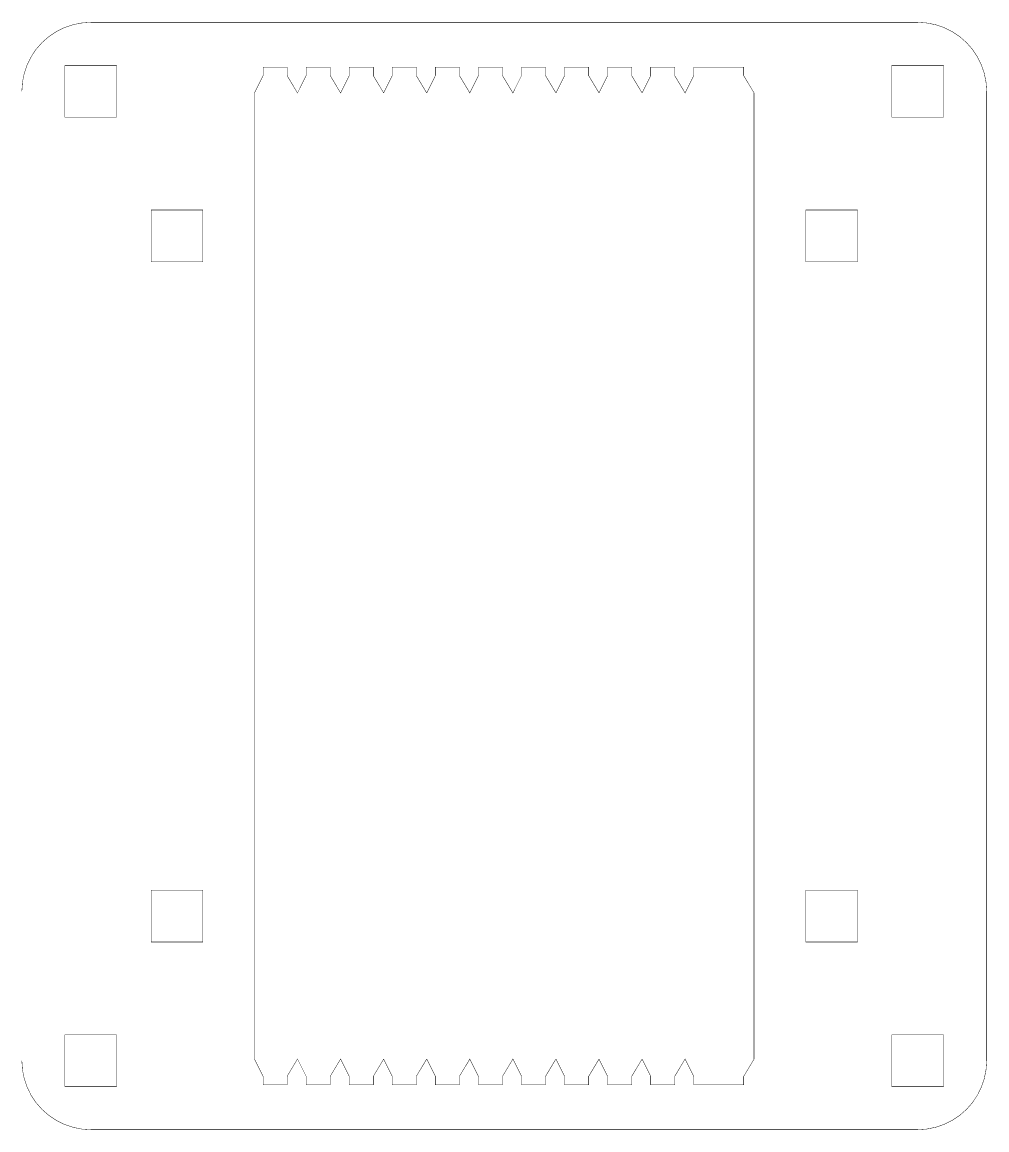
# Model space of a CAD drawing. Extents: x 0 to 112, y 0 to 64.
# Drawn here: x 56 to 112, y 0 to 64.4 of the extents above; entities that cross this region are included whole.
import ezdxf

# ---------------------------------------------------------------- set-up
doc = ezdxf.new("R2010")
doc.units = 0
doc.layers.add('20', color=253, linetype='CONTINUOUS')

msp = doc.modelspace()

# ---------------------------------------------------------------- linework, layer by layer
at = {"layer": '20', "const_width": 0.025}
for points in [[(59.4836, 64.3064), (60.0061, 64.342)], [(108.0057, 64.342), (60.0061, 64.342)], [(108.0057, 64.342), (108.5282, 64.3064)], [(57.571, 63.5165), (58.0066, 63.8061)], [(58.0066, 63.8061), (58.4752, 64.0397)], [(58.4752, 64.0397), (58.971, 64.2074)], [(58.971, 64.2074), (59.4836, 64.3064)], [(108.5282, 64.3064), (109.0408, 64.2074)], [(109.0408, 64.2074), (109.5368, 64.0397)], [(109.5368, 64.0397), (110.0055, 63.8061)], [(110.0055, 63.8061), (110.4406, 63.5165)], [(56.8321, 62.7799), (57.1783, 63.1711)], [(57.1783, 63.1711), (57.571, 63.5165)], [(110.4406, 63.5165), (110.835, 63.1711)], [(110.835, 63.1711), (111.1795, 62.7799)], [(56.5415, 62.3405), (56.8321, 62.7799)], [(111.1795, 62.7799), (111.47, 62.3405)], [(56.1417, 61.3778), (56.3101, 61.8731)], [(56.3101, 61.8731), (56.5415, 62.3405)], [(58.5055, 61.8452), (58.5055, 58.8429)], [(61.5054, 61.8452), (58.5055, 61.8452)], [(61.5054, 58.8429), (61.5054, 61.8452)], [(70.0063, 61.2457), (70.0063, 61.741)], [(70.0063, 61.741), (71.4066, 61.741)], [(71.4066, 61.741), (71.4066, 61.2457)], [(72.5062, 61.741), (73.9062, 61.741)], [(72.5062, 61.2457), (72.5062, 61.741)], [(73.9062, 61.741), (73.9062, 61.2457)], [(75.0061, 61.741), (76.4061, 61.741)], [(75.0061, 61.2457), (75.0061, 61.741)], [(76.4061, 61.741), (76.4061, 61.2457)], [(77.5057, 61.2457), (77.5057, 61.741)], [(77.5057, 61.741), (78.906, 61.741)], [(78.906, 61.741), (78.906, 61.2457)], [(80.0055, 61.741), (81.4056, 61.741)], [(80.0055, 61.2457), (80.0055, 61.741)], [(81.4056, 61.741), (81.4056, 61.2457)], [(82.5067, 61.741), (83.9055, 61.741)], [(82.5067, 61.741), (82.5067, 61.2457)], [(83.9055, 61.2457), (83.9055, 61.741)], [(85.0065, 61.741), (86.4063, 61.741)], [(85.0065, 61.741), (85.0065, 61.2457)], [(86.4063, 61.2457), (86.4063, 61.741)], [(87.5062, 61.741), (88.9062, 61.741)], [(87.5062, 61.741), (87.5062, 61.2457)], [(88.9062, 61.2457), (88.9062, 61.741)], [(90.006, 61.741), (91.4058, 61.741)], [(90.006, 61.741), (90.006, 61.2457)], [(91.4058, 61.2457), (91.4058, 61.741)], [(92.5059, 61.741), (93.9057, 61.741)], [(92.5059, 61.741), (92.5059, 61.2457)], [(93.9057, 61.2457), (93.9057, 61.741)], [(95.0053, 61.741), (97.9062, 61.741)], [(95.0053, 61.741), (95.0053, 61.2457)], [(97.9062, 61.741), (97.9062, 61.2457)], [(106.5051, 61.8452), (106.5051, 58.8429)], [(109.5066, 61.8452), (106.5051, 61.8452)], [(109.5066, 58.8429), (109.5066, 61.8452)], [(111.47, 62.3405), (111.7019, 61.8731)], [(111.7019, 61.8731), (111.8698, 61.3778)], [(56.0399, 60.8673), (56.1417, 61.3778)], [(69.5062, 60.2424), (70.0063, 61.2457)], [(71.4066, 61.2457), (72.0058, 60.2424)], [(72.0058, 60.2424), (72.5062, 61.2457)], [(73.9062, 61.2457), (74.5057, 60.2424)], [(74.5057, 60.2424), (75.0061, 61.2457)], [(76.4061, 61.2457), (77.0055, 60.2424)], [(77.0055, 60.2424), (77.5057, 61.2457)], [(78.906, 61.2457), (79.5067, 60.2424)], [(79.5067, 60.2424), (80.0055, 61.2457)], [(81.4056, 61.2457), (82.0066, 60.2424)], [(82.0066, 60.2424), (82.5067, 61.2457)], [(83.9055, 61.2457), (84.5062, 60.2424)], [(84.5062, 60.2424), (85.0065, 61.2457)], [(86.4063, 61.2457), (87.006, 60.2424)], [(87.006, 60.2424), (87.5062, 61.2457)], [(88.9062, 61.2457), (89.5059, 60.2424)], [(89.5059, 60.2424), (90.006, 61.2457)], [(91.4058, 61.2457), (92.0055, 60.2424)], [(92.0055, 60.2424), (92.5059, 61.2457)], [(93.9057, 61.2457), (94.5054, 60.2424)], [(94.5054, 60.2424), (95.0053, 61.2457)], [(97.9062, 61.2457), (98.5056, 60.2424)], [(111.8698, 61.3778), (111.9717, 60.8673)], [(56.0056, 60.344), (56.0399, 60.8673)], [(111.9717, 60.8673), (112.0062, 60.344)], [(69.5062, 4.144), (69.5062, 60.2424)], [(98.5056, 60.2424), (98.5056, 4.144)], [(112.0062, 60.344), (112.0062, 4.0424)], [(58.5055, 58.8429), (61.5054, 58.8429)], [(106.5051, 58.8429), (109.5066, 58.8429)], [(63.506, 50.4431), (63.506, 53.4454)], [(63.506, 53.4454), (66.5062, 53.4454)], [(66.5062, 53.4454), (66.5062, 50.4431)], [(104.5056, 53.4454), (101.5056, 53.4454)], [(101.5056, 53.4454), (101.5056, 50.4431)], [(104.5056, 50.4431), (104.5056, 53.4454)], [(66.5062, 50.4431), (63.506, 50.4431)], [(101.5056, 50.4431), (104.5056, 50.4431)], [(63.506, 10.941), (63.506, 13.9433)], [(63.506, 13.9433), (66.5062, 13.9433)], [(66.5062, 13.9433), (66.5062, 10.941)], [(104.5056, 13.9433), (101.5056, 13.9433)], [(101.5056, 13.9433), (101.5056, 10.941)], [(104.5056, 10.941), (104.5056, 13.9433)], [(66.5062, 10.941), (63.506, 10.941)], [(101.5056, 10.941), (104.5056, 10.941)], [(58.5055, 2.5413), (58.5055, 5.5435)], [(58.5055, 5.5435), (61.5054, 5.5435)], [(61.5054, 5.5435), (61.5054, 2.5413)], [(106.5051, 5.5435), (106.5051, 2.5413)], [(109.5066, 5.5435), (106.5051, 5.5435)], [(109.5066, 2.5413), (109.5066, 5.5435)], [(56.0056, 4.0424), (56.0399, 3.5192)], [(70.0063, 3.1432), (69.5062, 4.144)], [(72.0058, 4.144), (71.4066, 3.1432)], [(72.5062, 3.1432), (72.0058, 4.144)], [(74.5057, 4.144), (73.9062, 3.1432)], [(75.0061, 3.1432), (74.5057, 4.144)], [(77.0055, 4.144), (76.4061, 3.1432)], [(77.5057, 3.1432), (77.0055, 4.144)], [(79.5067, 4.144), (78.906, 3.1432)], [(80.0055, 3.1432), (79.5067, 4.144)], [(82.0066, 4.144), (81.4056, 3.1432)], [(82.5067, 3.1432), (82.0066, 4.144)], [(84.5062, 4.144), (83.9055, 3.1432)], [(85.0065, 3.1432), (84.5062, 4.144)], [(87.006, 4.144), (86.4063, 3.1432)], [(87.5062, 3.1432), (87.006, 4.144)], [(89.5059, 4.144), (88.9062, 3.1432)], [(90.006, 3.1432), (89.5059, 4.144)], [(92.0055, 4.144), (91.4058, 3.1432)], [(92.5059, 3.1432), (92.0055, 4.144)], [(94.5054, 4.144), (93.9057, 3.1432)], [(95.0053, 3.1432), (94.5054, 4.144)], [(98.5056, 4.144), (97.9062, 3.1432)], [(112.0062, 4.0424), (111.9717, 3.5192)], [(56.0399, 3.5192), (56.1417, 3.0086)], [(111.9717, 3.5192), (111.8698, 3.0086)], [(56.1417, 3.0086), (56.3101, 2.5133)], [(70.0063, 2.6454), (70.0063, 3.1432)], [(71.4066, 2.6454), (70.0063, 2.6454)], [(71.4066, 3.1432), (71.4066, 2.6454)], [(72.5062, 2.6454), (72.5062, 3.1432)], [(73.9062, 2.6454), (72.5062, 2.6454)], [(73.9062, 3.1432), (73.9062, 2.6454)], [(75.0061, 2.6454), (75.0061, 3.1432)], [(76.4061, 2.6454), (75.0061, 2.6454)], [(76.4061, 3.1432), (76.4061, 2.6454)], [(77.5057, 2.6454), (77.5057, 3.1432)], [(78.906, 2.6454), (77.5057, 2.6454)], [(78.906, 3.1432), (78.906, 2.6454)], [(80.0055, 2.6454), (80.0055, 3.1432)], [(81.4056, 2.6454), (80.0055, 2.6454)], [(81.4056, 3.1432), (81.4056, 2.6454)], [(82.5067, 3.1432), (82.5067, 2.6454)], [(83.9055, 2.6454), (82.5067, 2.6454)], [(83.9055, 2.6454), (83.9055, 3.1432)], [(85.0065, 3.1432), (85.0065, 2.6454)], [(86.4063, 2.6454), (85.0065, 2.6454)], [(86.4063, 2.6454), (86.4063, 3.1432)], [(87.5062, 3.1432), (87.5062, 2.6454)], [(88.9062, 2.6454), (87.5062, 2.6454)], [(88.9062, 2.6454), (88.9062, 3.1432)], [(90.006, 3.1432), (90.006, 2.6454)], [(91.4058, 2.6454), (90.006, 2.6454)], [(91.4058, 2.6454), (91.4058, 3.1432)], [(92.5059, 3.1432), (92.5059, 2.6454)], [(93.9057, 2.6454), (92.5059, 2.6454)], [(93.9057, 2.6454), (93.9057, 3.1432)], [(95.0053, 3.1432), (95.0053, 2.6454)], [(97.9062, 2.6454), (95.0053, 2.6454)], [(97.9062, 3.1432), (97.9062, 2.6454)], [(111.8698, 3.0086), (111.7019, 2.5133)], [(56.3101, 2.5133), (56.5415, 2.0409)], [(56.5415, 2.0409), (56.8321, 1.6065)], [(61.5054, 2.5413), (58.5055, 2.5413)], [(106.5051, 2.5413), (109.5066, 2.5413)], [(111.47, 2.0409), (111.1795, 1.6065)], [(111.7019, 2.5133), (111.47, 2.0409)], [(56.8321, 1.6065), (57.1783, 1.2154)], [(111.1795, 1.6065), (110.835, 1.2154)], [(57.1783, 1.2154), (57.571, 0.8699)], [(57.571, 0.8699), (58.0066, 0.5804)], [(110.4406, 0.8699), (110.0055, 0.5804)], [(110.835, 1.2154), (110.4406, 0.8699)], [(58.0066, 0.5804), (58.4752, 0.3492)], [(58.4752, 0.3492), (58.971, 0.1791)], [(58.971, 0.1791), (59.4836, 0.0775)], [(59.4836, 0.0775), (60.0061, 0.0444)], [(108.0057, 0.0444), (60.0061, 0.0444)], [(108.5282, 0.0775), (108.0057, 0.0444)], [(109.0408, 0.1791), (108.5282, 0.0775)], [(109.5368, 0.3492), (109.0408, 0.1791)], [(110.0055, 0.5804), (109.5368, 0.3492)]]:
    msp.add_lwpolyline(points, dxfattribs=at)
at = {"layer": '20', "const_width": 0.0125}
for points in [[(60.0061, 64.3482, 1), (60.0061, 64.3358)], [(60.0065, 64.3358, 1), (60.0057, 64.3482)], [(108.0062, 64.3482, 1), (108.0053, 64.3358)], [(108.0057, 64.3358, 1), (108.0057, 64.3482)], [(58.0038, 63.8117, 1), (58.0094, 63.8005)], [(58.0101, 63.8009, 1), (58.0031, 63.8113)], [(58.4732, 64.0457, 1), (58.4772, 64.0338)], [(58.478, 64.0341, 1), (58.4724, 64.0453)], [(58.9698, 64.2135, 1), (58.9722, 64.2012)], [(58.973, 64.2015, 1), (58.969, 64.2133)], [(59.4832, 64.3127, 1), (59.484, 64.3002)], [(59.4848, 64.3003, 1), (59.4824, 64.3126)], [(108.5294, 64.3126, 1), (108.527, 64.3003)], [(108.5278, 64.3002, 1), (108.5286, 64.3127)], [(109.0428, 64.2133, 1), (109.0388, 64.2015)], [(109.0396, 64.2012, 1), (109.042, 64.2135)], [(109.5396, 64.0453, 1), (109.5341, 64.0341)], [(109.5348, 64.0338, 1), (109.5388, 64.0457)], [(110.0089, 63.8113, 1), (110.002, 63.8009)], [(110.0027, 63.8005, 1), (110.0083, 63.8117)], [(57.1742, 63.1758, 1), (57.1824, 63.1664)], [(57.183, 63.1669, 1), (57.1736, 63.1752)], [(57.5675, 63.5217, 1), (57.5744, 63.5113)], [(57.5751, 63.5118, 1), (57.5669, 63.5212)], [(110.4447, 63.5212, 1), (110.4365, 63.5118)], [(110.4371, 63.5113, 1), (110.444, 63.5217)], [(110.8397, 63.1752, 1), (110.8303, 63.1669)], [(110.8309, 63.1664, 1), (110.8392, 63.1758)], [(56.8274, 62.784, 1), (56.8368, 62.7758)], [(56.8373, 62.7765, 1), (56.8269, 62.7833)], [(111.1847, 62.7833, 1), (111.1742, 62.7765)], [(111.1748, 62.7758, 1), (111.1842, 62.784)], [(56.3045, 61.8759, 1), (56.3157, 61.8703)], [(56.316, 61.8711, 1), (56.3042, 61.8751)], [(56.5363, 62.3439, 1), (56.5467, 62.337)], [(56.5471, 62.3377, 1), (56.5359, 62.3433)], [(58.5117, 61.8452, 1), (58.4992, 61.8452)], [(58.5055, 61.8514, 1), (58.5055, 61.8389)], [(61.5117, 61.8452, 1), (61.4992, 61.8452)], [(61.5054, 61.8389, 1), (61.5054, 61.8514)], [(70.0063, 61.7473, 1), (70.0063, 61.7348)], [(70.0126, 61.741, 1), (70.0001, 61.741)], [(71.4129, 61.741, 1), (71.4004, 61.741)], [(71.4066, 61.7348, 1), (71.4066, 61.7473)], [(72.5062, 61.7473, 1), (72.5062, 61.7348)], [(72.5124, 61.741, 1), (72.4999, 61.741)], [(73.9125, 61.741, 1), (73.9, 61.741)], [(73.9062, 61.7348, 1), (73.9062, 61.7473)], [(75.0123, 61.741, 1), (74.9998, 61.741)], [(75.0061, 61.7473, 1), (75.0061, 61.7348)], [(76.4124, 61.741, 1), (76.3999, 61.741)], [(76.4061, 61.7348, 1), (76.4061, 61.7473)], [(77.5057, 61.7473, 1), (77.5057, 61.7348)], [(77.5119, 61.741, 1), (77.4994, 61.741)], [(78.9122, 61.741, 1), (78.8997, 61.741)], [(78.906, 61.7348, 1), (78.906, 61.7473)], [(80.0055, 61.7473, 1), (80.0055, 61.7348)], [(80.0118, 61.741, 1), (79.9993, 61.741)], [(81.4118, 61.741, 1), (81.3993, 61.741)], [(81.4056, 61.7348, 1), (81.4056, 61.7473)], [(82.5067, 61.7473, 1), (82.5067, 61.7348)], [(82.5129, 61.741, 1), (82.5004, 61.741)], [(83.9117, 61.741, 1), (83.8992, 61.741)], [(83.9055, 61.7348, 1), (83.9055, 61.7473)], [(85.0065, 61.7473, 1), (85.0065, 61.7348)], [(85.0128, 61.741, 1), (85.0003, 61.741)], [(86.4126, 61.741, 1), (86.4001, 61.741)], [(86.4063, 61.7348, 1), (86.4063, 61.7473)], [(87.5062, 61.7473, 1), (87.5062, 61.7348)], [(87.5124, 61.741, 1), (87.4999, 61.741)], [(88.9124, 61.741, 1), (88.9, 61.741)], [(88.9062, 61.7348, 1), (88.9062, 61.7473)], [(90.006, 61.7473, 1), (90.006, 61.7348)], [(90.0123, 61.741, 1), (89.9998, 61.741)], [(91.4121, 61.741, 1), (91.3996, 61.741)], [(91.4058, 61.7348, 1), (91.4058, 61.7473)], [(92.5059, 61.7473, 1), (92.5059, 61.7348)], [(92.5121, 61.741, 1), (92.4996, 61.741)], [(93.9119, 61.741, 1), (93.8994, 61.741)], [(93.9057, 61.7348, 1), (93.9057, 61.7473)], [(95.0053, 61.7473, 1), (95.0053, 61.7348)], [(95.0115, 61.741, 1), (94.999, 61.741)], [(97.9124, 61.741, 1), (97.8999, 61.741)], [(97.9062, 61.7348, 1), (97.9062, 61.7473)], [(106.5113, 61.8452, 1), (106.4989, 61.8452)], [(106.5051, 61.8514, 1), (106.5051, 61.8389)], [(109.5129, 61.8452, 1), (109.5004, 61.8452)], [(109.5066, 61.8389, 1), (109.5066, 61.8514)], [(111.4756, 62.3433, 1), (111.4644, 62.3377)], [(111.4648, 62.337, 1), (111.4753, 62.3439)], [(111.7079, 61.8751, 1), (111.696, 61.8711)], [(111.6963, 61.8703, 1), (111.7075, 61.8759)], [(56.1358, 61.3798, 1), (56.1476, 61.3758)], [(56.1479, 61.3766, 1), (56.1356, 61.379)], [(70.0001, 61.2457, 1), (70.0126, 61.2457)], [(70.0119, 61.243, 1), (70.0007, 61.2485)], [(71.412, 61.2489, 1), (71.4013, 61.2425)], [(71.4004, 61.2457, 1), (71.4129, 61.2457)], [(72.4999, 61.2457, 1), (72.5124, 61.2457)], [(72.5118, 61.243, 1), (72.5006, 61.2485)], [(73.9116, 61.2489, 1), (73.9009, 61.2425)], [(73.9, 61.2457, 1), (73.9125, 61.2457)], [(74.9998, 61.2457, 1), (75.0123, 61.2457)], [(75.0116, 61.243, 1), (75.0005, 61.2485)], [(76.4115, 61.2489, 1), (76.4007, 61.2425)], [(76.3999, 61.2457, 1), (76.4124, 61.2457)], [(77.4994, 61.2457, 1), (77.5119, 61.2457)], [(77.5113, 61.243, 1), (77.5001, 61.2485)], [(78.9113, 61.249, 1), (78.9006, 61.2425)], [(78.8997, 61.2457, 1), (78.9122, 61.2457)], [(79.9993, 61.2457, 1), (80.0118, 61.2457)], [(80.0111, 61.243, 1), (79.9999, 61.2485)], [(81.4109, 61.249, 1), (81.4002, 61.2425)], [(81.3993, 61.2457, 1), (81.4118, 61.2457)], [(82.5004, 61.2457, 1), (82.5129, 61.2457)], [(82.5123, 61.243, 1), (82.5011, 61.2485)], [(83.9108, 61.249, 1), (83.9001, 61.2425)], [(83.8992, 61.2457, 1), (83.9117, 61.2457)], [(85.0003, 61.2457, 1), (85.0128, 61.2457)], [(85.0121, 61.243, 1), (85.0009, 61.2485)], [(86.4117, 61.2489, 1), (86.401, 61.2425)], [(86.4001, 61.2457, 1), (86.4126, 61.2457)], [(87.4999, 61.2457, 1), (87.5124, 61.2457)], [(87.5117, 61.243, 1), (87.5006, 61.2485)], [(88.9116, 61.2489, 1), (88.9008, 61.2425)], [(88.9, 61.2457, 1), (88.9124, 61.2457)], [(89.9998, 61.2457, 1), (90.0123, 61.2457)], [(90.0116, 61.243, 1), (90.0004, 61.2485)], [(91.4112, 61.2489, 1), (91.4005, 61.2425)], [(91.3996, 61.2457, 1), (91.4121, 61.2457)], [(92.4996, 61.2457, 1), (92.5121, 61.2457)], [(92.5115, 61.243, 1), (92.5003, 61.2485)], [(93.911, 61.2489, 1), (93.9003, 61.2425)], [(93.8994, 61.2457, 1), (93.9119, 61.2457)], [(94.999, 61.2457, 1), (95.0115, 61.2457)], [(95.0108, 61.243, 1), (94.9997, 61.2485)], [(97.9115, 61.2489, 1), (97.9008, 61.2425)], [(97.8999, 61.2457, 1), (97.9124, 61.2457)], [(111.876, 61.379, 1), (111.8637, 61.3766)], [(111.8639, 61.3758, 1), (111.8758, 61.3798)], [(56.0461, 60.8669, 1), (56.0336, 60.8677)], [(56.0337, 60.8685, 1), (56.046, 60.8661)], [(111.9779, 60.8677, 1), (111.9655, 60.8669)], [(111.9656, 60.8661, 1), (111.9778, 60.8685)], [(69.5124, 60.2424, 1), (69.4999, 60.2424)], [(69.5006, 60.2452, 1), (69.5118, 60.2397)], [(72.0002, 60.2452, 1), (72.0114, 60.2397)], [(72.0004, 60.2392, 1), (72.0112, 60.2456)], [(74.5001, 60.2452, 1), (74.5113, 60.2397)], [(74.5003, 60.2392, 1), (74.511, 60.2456)], [(76.9999, 60.2452, 1), (77.0111, 60.2397)], [(77.0002, 60.2392, 1), (77.0109, 60.2456)], [(79.5011, 60.2452, 1), (79.5123, 60.2397)], [(79.5013, 60.2392, 1), (79.512, 60.2457)], [(82.001, 60.2452, 1), (82.0121, 60.2397)], [(82.0012, 60.2392, 1), (82.0119, 60.2457)], [(84.5006, 60.2452, 1), (84.5118, 60.2397)], [(84.5008, 60.2392, 1), (84.5115, 60.2457)], [(87.0004, 60.2452, 1), (87.0116, 60.2397)], [(87.0007, 60.2392, 1), (87.0114, 60.2456)], [(89.5003, 60.2452, 1), (89.5115, 60.2397)], [(89.5005, 60.2392, 1), (89.5113, 60.2456)], [(91.9999, 60.2452, 1), (92.0111, 60.2397)], [(92.0001, 60.2392, 1), (92.0109, 60.2456)], [(94.4998, 60.2452, 1), (94.511, 60.2397)], [(94.5, 60.2392, 1), (94.5107, 60.2456)], [(98.5119, 60.2424, 1), (98.4994, 60.2424)], [(98.5003, 60.2392, 1), (98.511, 60.2456)], [(112, 60.3436, 1), (112.0125, 60.3445)], [(112.0125, 60.344, 1), (112, 60.344)], [(58.5055, 58.8492, 1), (58.5055, 58.8366)], [(58.4992, 58.8429, 1), (58.5117, 58.8429)], [(61.4992, 58.8429, 1), (61.5117, 58.8429)], [(61.5054, 58.8366, 1), (61.5054, 58.8492)], [(106.5051, 58.8492, 1), (106.5051, 58.8366)], [(106.4989, 58.8429, 1), (106.5113, 58.8429)], [(109.5004, 58.8429, 1), (109.5129, 58.8429)], [(109.5066, 58.8366, 1), (109.5066, 58.8492)], [(63.5122, 53.4454, 1), (63.4997, 53.4454)], [(63.506, 53.4517, 1), (63.506, 53.4391)], [(66.5125, 53.4454, 1), (66.5, 53.4454)], [(66.5062, 53.4391, 1), (66.5062, 53.4517)], [(101.5056, 53.4517, 1), (101.5056, 53.4391)], [(101.5119, 53.4454, 1), (101.4994, 53.4454)], [(104.5119, 53.4454, 1), (104.4994, 53.4454)], [(104.5056, 53.4391, 1), (104.5056, 53.4517)], [(63.4997, 50.4431, 1), (63.5122, 50.4431)], [(63.506, 50.4494, 1), (63.506, 50.4369)], [(66.5, 50.4431, 1), (66.5125, 50.4431)], [(66.5062, 50.4369, 1), (66.5062, 50.4494)], [(101.5056, 50.4494, 1), (101.5056, 50.4369)], [(101.4994, 50.4431, 1), (101.5119, 50.4431)], [(104.4994, 50.4431, 1), (104.5119, 50.4431)], [(104.5056, 50.4369, 1), (104.5056, 50.4494)], [(63.5122, 13.9433, 1), (63.4997, 13.9433)], [(63.506, 13.9496, 1), (63.506, 13.9371)], [(66.5125, 13.9433, 1), (66.5, 13.9433)], [(66.5062, 13.9371, 1), (66.5062, 13.9496)], [(101.5056, 13.9496, 1), (101.5056, 13.9371)], [(101.5119, 13.9433, 1), (101.4994, 13.9433)], [(104.5119, 13.9433, 1), (104.4994, 13.9433)], [(104.5056, 13.9371, 1), (104.5056, 13.9496)], [(63.4997, 10.941, 1), (63.5122, 10.941)], [(63.506, 10.9473, 1), (63.506, 10.9348)], [(66.5, 10.941, 1), (66.5125, 10.941)], [(66.5062, 10.9348, 1), (66.5062, 10.9473)], [(101.5056, 10.9473, 1), (101.5056, 10.9348)], [(101.4994, 10.941, 1), (101.5119, 10.941)], [(104.4994, 10.941, 1), (104.5119, 10.941)], [(104.5056, 10.9348, 1), (104.5056, 10.9473)], [(58.5117, 5.5435, 1), (58.4992, 5.5435)], [(58.5055, 5.5498, 1), (58.5055, 5.5373)], [(61.5117, 5.5435, 1), (61.4992, 5.5435)], [(61.5054, 5.5373, 1), (61.5054, 5.5498)], [(106.5051, 5.5498, 1), (106.5051, 5.5373)], [(106.5113, 5.5435, 1), (106.4989, 5.5435)], [(109.5129, 5.5435, 1), (109.5004, 5.5435)], [(109.5066, 5.5373, 1), (109.5066, 5.5498)], [(69.5118, 4.1468, 1), (69.5006, 4.1412)], [(69.4999, 4.144, 1), (69.5124, 4.144)], [(72.0114, 4.1468, 1), (72.0002, 4.1412)], [(72.0112, 4.1408, 1), (72.0004, 4.1472)], [(74.5113, 4.1468, 1), (74.5001, 4.1412)], [(74.511, 4.1408, 1), (74.5003, 4.1472)], [(77.0111, 4.1468, 1), (76.9999, 4.1412)], [(77.0109, 4.1408, 1), (77.0002, 4.1472)], [(79.5123, 4.1468, 1), (79.5011, 4.1412)], [(79.512, 4.1408, 1), (79.5013, 4.1472)], [(82.0121, 4.1468, 1), (82.001, 4.1412)], [(82.0119, 4.1408, 1), (82.0012, 4.1472)], [(84.5117, 4.1468, 1), (84.5006, 4.1412)], [(84.5115, 4.1408, 1), (84.5008, 4.1472)], [(87.0116, 4.1468, 1), (87.0004, 4.1412)], [(87.0114, 4.1408, 1), (87.0007, 4.1472)], [(89.5115, 4.1468, 1), (89.5003, 4.1412)], [(89.5113, 4.1408, 1), (89.5005, 4.1472)], [(92.0111, 4.1468, 1), (91.9999, 4.1412)], [(92.0109, 4.1408, 1), (92.0001, 4.1472)], [(94.511, 4.1468, 1), (94.4998, 4.1412)], [(94.5107, 4.1408, 1), (94.5, 4.1472)], [(98.4994, 4.144, 1), (98.5119, 4.144)], [(98.511, 4.1408, 1), (98.5003, 4.1472)], [(112.0125, 4.042, 1), (112, 4.0428)], [(112, 4.0424, 1), (112.0125, 4.0424)], [(56.046, 3.5204, 1), (56.0337, 3.5179)], [(56.0336, 3.5188, 1), (56.0461, 3.5196)], [(111.9655, 3.5196, 1), (111.9779, 3.5187)], [(111.9778, 3.5179, 1), (111.9656, 3.5204)], [(56.1476, 3.0106, 1), (56.1358, 3.0066)], [(56.1356, 3.0074, 1), (56.1479, 3.0098)], [(70.0063, 2.6517, 1), (70.0063, 2.6391)], [(70.0126, 3.1432, 1), (70.0001, 3.1432)], [(70.0001, 2.6454, 1), (70.0126, 2.6454)], [(70.0007, 3.1404, 1), (70.0119, 3.146)], [(71.4013, 3.1465, 1), (71.412, 3.14)], [(71.4129, 3.1432, 1), (71.4004, 3.1432)], [(71.4004, 2.6454, 1), (71.4129, 2.6454)], [(71.4066, 2.6391, 1), (71.4066, 2.6517)], [(72.5124, 3.1432, 1), (72.4999, 3.1432)], [(72.5062, 2.6517, 1), (72.5062, 2.6391)], [(72.4999, 2.6454, 1), (72.5124, 2.6454)], [(72.5006, 3.1404, 1), (72.5118, 3.146)], [(73.9009, 3.1465, 1), (73.9116, 3.14)], [(73.9125, 3.1432, 1), (73.9, 3.1432)], [(73.9, 2.6454, 1), (73.9125, 2.6454)], [(73.9062, 2.6391, 1), (73.9062, 2.6517)], [(75.0123, 3.1432, 1), (74.9998, 3.1432)], [(74.9998, 2.6454, 1), (75.0123, 2.6454)], [(75.0061, 2.6517, 1), (75.0061, 2.6391)], [(75.0005, 3.1404, 1), (75.0116, 3.146)], [(76.4007, 3.1465, 1), (76.4115, 3.14)], [(76.4124, 3.1432, 1), (76.3999, 3.1432)], [(76.3999, 2.6454, 1), (76.4124, 2.6454)], [(76.4061, 2.6391, 1), (76.4061, 2.6517)], [(77.5119, 3.1432, 1), (77.4994, 3.1432)], [(77.5057, 2.6517, 1), (77.5057, 2.6391)], [(77.4994, 2.6454, 1), (77.5119, 2.6454)], [(77.5001, 3.1404, 1), (77.5113, 3.146)], [(78.9006, 3.1465, 1), (78.9113, 3.14)], [(78.9122, 3.1432, 1), (78.8997, 3.1432)], [(78.8997, 2.6454, 1), (78.9122, 2.6454)], [(78.906, 2.6391, 1), (78.906, 2.6517)], [(80.0055, 2.6517, 1), (80.0055, 2.6391)], [(80.0118, 3.1432, 1), (79.9993, 3.1432)], [(79.9993, 2.6454, 1), (80.0118, 2.6454)], [(79.9999, 3.1405, 1), (80.0111, 3.146)], [(81.4002, 3.1465, 1), (81.4109, 3.14)], [(81.4118, 3.1432, 1), (81.3993, 3.1432)], [(81.3993, 2.6454, 1), (81.4118, 2.6454)], [(81.4056, 2.6391, 1), (81.4056, 2.6517)], [(82.5129, 3.1432, 1), (82.5004, 3.1432)], [(82.5067, 2.6517, 1), (82.5067, 2.6391)], [(82.5004, 2.6454, 1), (82.5129, 2.6454)], [(82.5011, 3.1404, 1), (82.5123, 3.146)], [(83.9001, 3.1465, 1), (83.9108, 3.14)], [(83.9117, 3.1432, 1), (83.8992, 3.1432)], [(83.8992, 2.6454, 1), (83.9117, 2.6454)], [(83.9055, 2.6391, 1), (83.9055, 2.6517)], [(85.0065, 2.6517, 1), (85.0065, 2.6391)], [(85.0128, 3.1432, 1), (85.0003, 3.1432)], [(85.0003, 2.6454, 1), (85.0128, 2.6454)], [(85.001, 3.1404, 1), (85.0121, 3.146)], [(86.401, 3.1465, 1), (86.4117, 3.14)], [(86.4126, 3.1432, 1), (86.4001, 3.1432)], [(86.4001, 2.6454, 1), (86.4126, 2.6454)], [(86.4063, 2.6391, 1), (86.4063, 2.6517)], [(87.5124, 3.1432, 1), (87.4999, 3.1432)], [(87.5062, 2.6517, 1), (87.5062, 2.6391)], [(87.4999, 2.6454, 1), (87.5124, 2.6454)], [(87.5006, 3.1404, 1), (87.5117, 3.146)], [(88.9008, 3.1465, 1), (88.9116, 3.14)], [(88.9124, 3.1432, 1), (88.9, 3.1432)], [(88.9, 2.6454, 1), (88.9124, 2.6454)], [(88.9062, 2.6391, 1), (88.9062, 2.6517)], [(90.0123, 3.1432, 1), (89.9998, 3.1432)], [(90.006, 2.6517, 1), (90.006, 2.6391)], [(89.9998, 2.6454, 1), (90.0123, 2.6454)], [(90.0004, 3.1404, 1), (90.0116, 3.146)], [(91.4005, 3.1465, 1), (91.4112, 3.14)], [(91.4121, 3.1432, 1), (91.3996, 3.1432)], [(91.3996, 2.6454, 1), (91.4121, 2.6454)], [(91.4058, 2.6391, 1), (91.4058, 2.6517)], [(92.5121, 3.1432, 1), (92.4996, 3.1432)], [(92.5059, 2.6517, 1), (92.5059, 2.6391)], [(92.4996, 2.6454, 1), (92.5121, 2.6454)], [(92.5003, 3.1404, 1), (92.5115, 3.146)], [(93.9003, 3.1465, 1), (93.911, 3.14)], [(93.9119, 3.1432, 1), (93.8994, 3.1432)], [(93.8994, 2.6454, 1), (93.9119, 2.6454)], [(93.9057, 2.6391, 1), (93.9057, 2.6517)], [(95.0115, 3.1432, 1), (94.999, 3.1432)], [(95.0053, 2.6517, 1), (95.0053, 2.6391)], [(94.999, 2.6454, 1), (95.0115, 2.6454)], [(94.9997, 3.1404, 1), (95.0108, 3.146)], [(97.9008, 3.1465, 1), (97.9115, 3.14)], [(97.9124, 3.1432, 1), (97.8999, 3.1432)], [(97.8999, 2.6454, 1), (97.9124, 2.6454)], [(97.9062, 2.6391, 1), (97.9062, 2.6517)], [(111.8637, 3.0098, 1), (111.876, 3.0074)], [(111.8758, 3.0066, 1), (111.8639, 3.0106)], [(56.3157, 2.5161, 1), (56.3045, 2.5106)], [(56.3042, 2.5113, 1), (56.316, 2.5153)], [(56.5467, 2.0444, 1), (56.5363, 2.0374)], [(56.5359, 2.0381, 1), (56.5471, 2.0436)], [(58.5055, 2.5475, 1), (58.5055, 2.535)], [(58.4992, 2.5413, 1), (58.5117, 2.5413)], [(61.4992, 2.5413, 1), (61.5117, 2.5413)], [(61.5054, 2.535, 1), (61.5054, 2.5475)], [(106.5051, 2.5475, 1), (106.5051, 2.535)], [(106.4989, 2.5413, 1), (106.5113, 2.5413)], [(109.5004, 2.5413, 1), (109.5129, 2.5413)], [(109.5066, 2.535, 1), (109.5066, 2.5475)], [(111.4644, 2.0436, 1), (111.4757, 2.0381)], [(111.4752, 2.0374, 1), (111.4648, 2.0444)], [(111.696, 2.5153, 1), (111.7079, 2.5113)], [(111.7076, 2.5106, 1), (111.6963, 2.5161)], [(56.8368, 1.6107, 1), (56.8274, 1.6024)], [(56.8269, 1.6031, 1), (56.8373, 1.61)], [(111.1743, 1.61, 1), (111.1847, 1.6031)], [(111.1842, 1.6024, 1), (111.1748, 1.6107)], [(57.1824, 1.2201, 1), (57.1742, 1.2107)], [(57.1736, 1.2112, 1), (57.183, 1.2195)], [(57.5744, 0.8751, 1), (57.5675, 0.8647)], [(57.5669, 0.8652, 1), (57.5751, 0.8746)], [(110.4365, 0.8746, 1), (110.4447, 0.8652)], [(110.444, 0.8647, 1), (110.4371, 0.8751)], [(110.8303, 1.2195, 1), (110.8397, 1.2113)], [(110.8392, 1.2107, 1), (110.8309, 1.2201)], [(58.0094, 0.586, 1), (58.0038, 0.5748)], [(58.0031, 0.5752, 1), (58.0101, 0.5856)], [(58.4772, 0.3552, 1), (58.4732, 0.3433)], [(58.4725, 0.3436, 1), (58.478, 0.3548)], [(58.9722, 0.1852, 1), (58.9698, 0.1729)], [(58.969, 0.1731, 1), (58.9731, 0.185)], [(59.484, 0.0837, 1), (59.4832, 0.0712)], [(59.4824, 0.0713, 1), (59.4848, 0.0836)], [(60.0061, 0.0507, 1), (60.0061, 0.0382)], [(60.0057, 0.0382, 1), (60.0065, 0.0507)], [(108.0053, 0.0507, 1), (108.0061, 0.0382)], [(108.0057, 0.0382, 1), (108.0057, 0.0507)], [(108.527, 0.0836, 1), (108.5294, 0.0713)], [(108.5286, 0.0712, 1), (108.5278, 0.0837)], [(109.0388, 0.185, 1), (109.0428, 0.1731)], [(109.042, 0.1729, 1), (109.0396, 0.1852)], [(109.5341, 0.3548, 1), (109.5396, 0.3436)], [(109.5389, 0.3433, 1), (109.5348, 0.3552)], [(110.002, 0.5856, 1), (110.0089, 0.5752)], [(110.0082, 0.5748, 1), (110.0027, 0.586)]]:
    msp.add_lwpolyline(points, format="xyb", dxfattribs=at)

doc.saveas('drawing.dxf')
